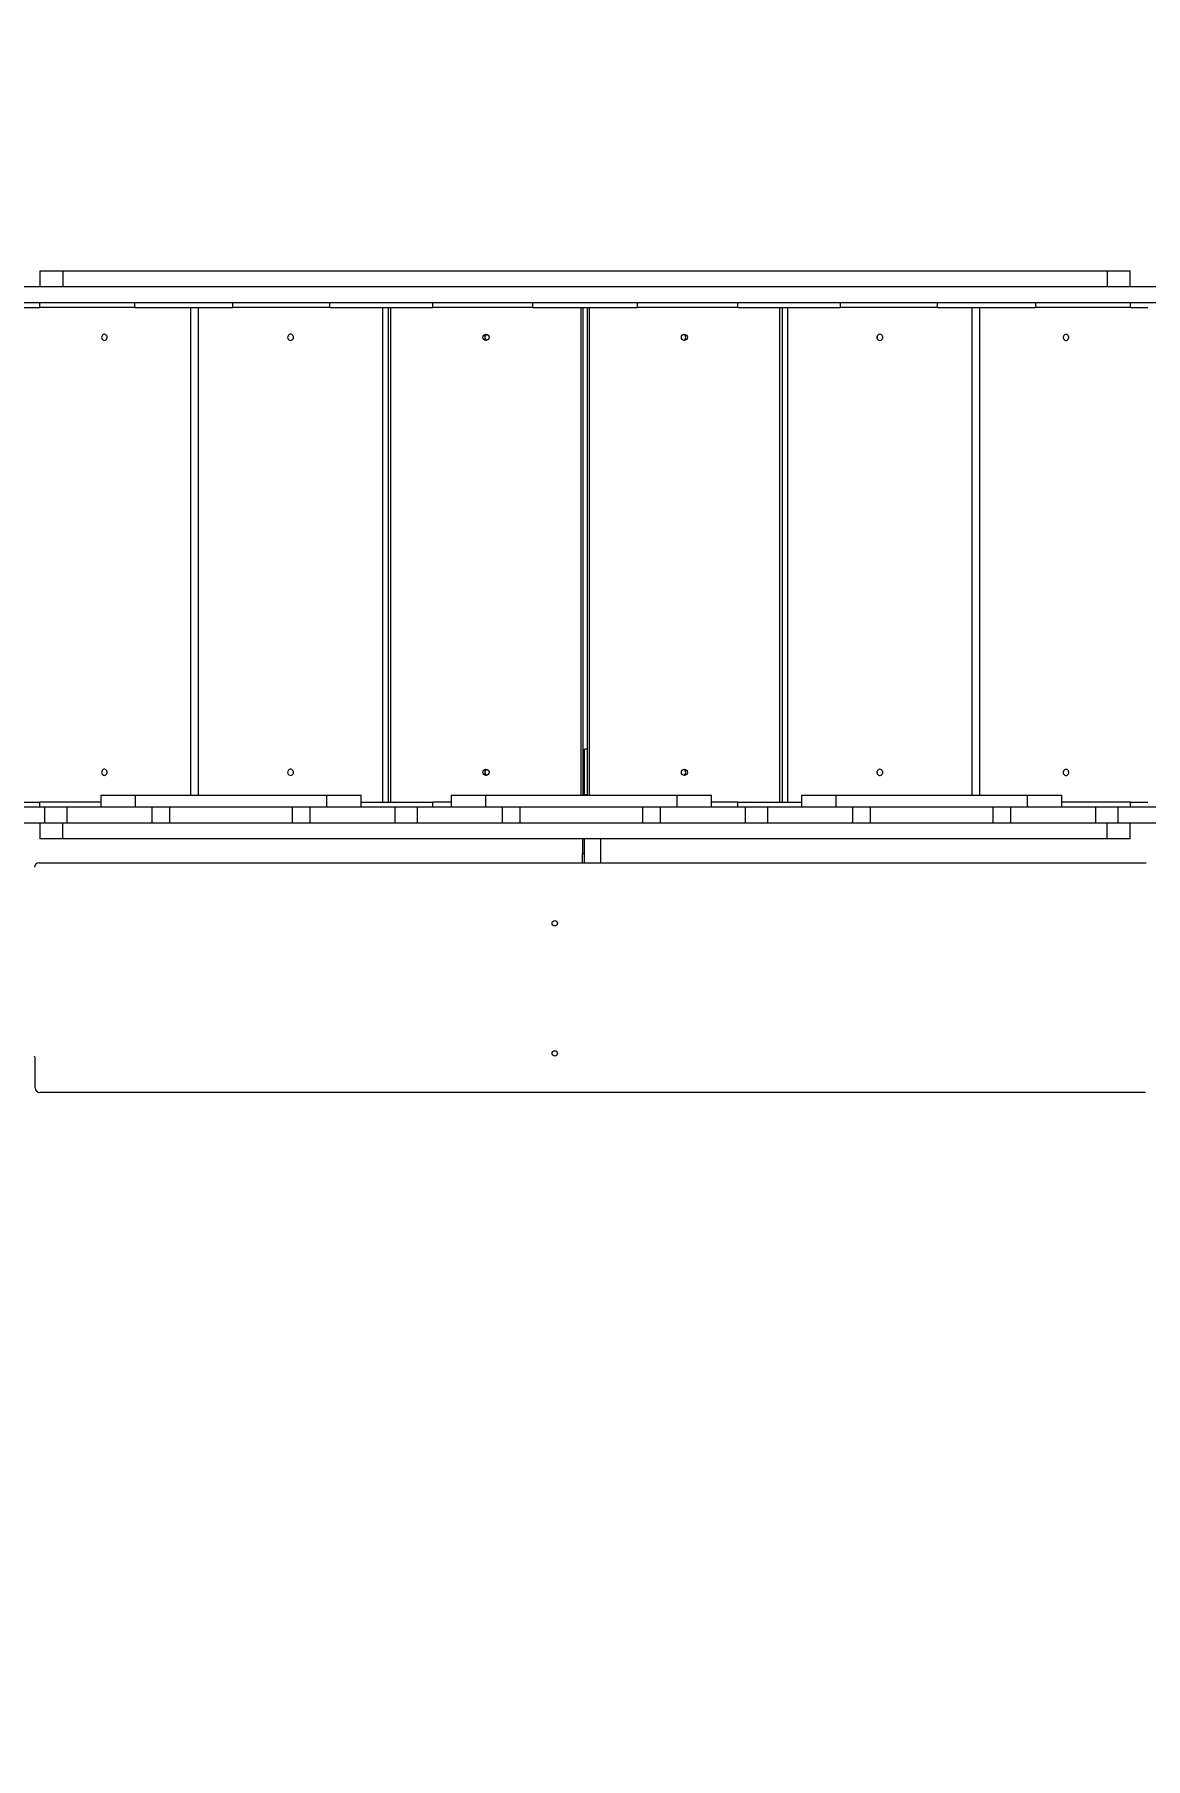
# Model space of a CAD drawing. Header units: millimetres. Extents: x -5785 to 6370, y -5702 to 4322.
# Drawn here: x -842 to 609, y -243 to 2008 of the extents above; entities that cross this region are included whole.
import ezdxf

# ---------------------------------------------------------------- set-up
doc = ezdxf.new("R2010")
doc.units = ezdxf.units.MM
for name, color, linetype in [('DIKOM_ОБЪЕКТ', 7, 'Continuous'), ('DIKOM_РАЗМЕР_ЗОНА', 7, 'Continuous'), ('DIKOM_РАЗМЕР_ОБЪЕКТА', 7, 'Continuous')]:
    doc.layers.add(name, color=color, linetype=linetype)
doc.styles.add('style1', font='arial.ttf', dxfattribs={"width": 0.8})
doc.dimstyles.new('1-50', dxfattribs={"dimtxt": 300, "dimasz": 200, "dimexe": 100, "dimexo": 0, "dimgap": 100, "dimtad": 1, "dimtxsty": 'style1', "dimcen": 200, "dimclrd": 7, "dimclre": 7, "dimclrt": 7, "dimadec": 1, "dimazin": 2, "dimtfac": 1, "dimtmove": 0, "dimatfit": 2, "dimfxl": 0, "dimlwd": 25, "dimlwe": 18, "dimarcsym": 0})

# ---------------------------------------------------------------- blocks, each defined once
blk = doc.blocks.new('*D10')
at = {"layer": 'Defpoints', "color": 0, "transparency": 16777216}
for p in [(3537.6, 1026.6), (-3784.6, -1373.4), (3537.6, -3958.5)]:
    blk.add_point(p, dxfattribs=at)
at = {"layer": 'DIKOM_РАЗМЕР_ОБЪЕКТА', "color": 7, "lineweight": 18, "transparency": 16777216}
for p, q in [((3537.6, 1026.6), (3537.6, -4058.5)), ((-3784.6, -1373.4), (-3784.6, -4058.5))]:
    blk.add_line(p, q, dxfattribs=at)
at = {"layer": 'DIKOM_РАЗМЕР_ОБЪЕКТА', "color": 7, "lineweight": 25, "transparency": 16777216}
blk.add_line((-3584.6, -3958.5), (3337.6, -3958.5), dxfattribs=at)
at = {"layer": 'DIKOM_РАЗМЕР_ОБЪЕКТА', "color": 7, "transparency": 16777216}
for points in [[(-3584.6, -3925.1), (-3584.6, -3991.8), (-3784.6, -3958.5)], [(3337.6, -3925.1), (3337.6, -3991.8), (3537.6, -3958.5)]]:
    blk.add_solid(points, dxfattribs=at)
at = {"layer": 'DIKOM_РАЗМЕР_ОБЪЕКТА', "color": 7, "transparency": 16777216, "insert": (54.7, -3705.2), "char_height": 300, "attachment_point": 5, "style": 'style1'}
blk.add_mtext('7300', dxfattribs=at)
blk = doc.blocks.new('*D11')
at = {"layer": 'Defpoints', "color": 0, "transparency": 16777216}
for p in [(1426.5, 2828.6), (-973.5, -2755.3), (4484.2, -2755.3)]:
    blk.add_point(p, dxfattribs=at)
at = {"layer": 'DIKOM_РАЗМЕР_ОБЪЕКТА', "color": 7, "lineweight": 18, "transparency": 16777216}
for p, q in [((1426.5, 2828.6), (4584.2, 2828.6)), ((-973.5, -2755.3), (4584.2, -2755.3))]:
    blk.add_line(p, q, dxfattribs=at)
at = {"layer": 'DIKOM_РАЗМЕР_ОБЪЕКТА', "color": 7, "lineweight": 25, "transparency": 16777216}
blk.add_line((4484.2, 2628.6), (4484.2, -2555.3), dxfattribs=at)
at = {"layer": 'DIKOM_РАЗМЕР_ОБЪЕКТА', "color": 7, "transparency": 16777216}
for points in [[(4450.8, 2628.6), (4517.5, 2628.6), (4484.2, 2828.6)], [(4450.8, -2555.3), (4517.5, -2555.3), (4484.2, -2755.3)]]:
    blk.add_solid(points, dxfattribs=at)
at = {"layer": 'DIKOM_РАЗМЕР_ОБЪЕКТА', "color": 7, "transparency": 16777216, "insert": (4231, -38.9), "char_height": 300, "attachment_point": 5, "rotation": 90, "style": 'style1'}
blk.add_mtext('5600', dxfattribs=at)
blk = doc.blocks.new('*D12')
at = {"layer": 'Defpoints', "color": 0, "transparency": 16777216}
for p in [(5537.6, 1304.2), (-5784.6, -573.4), (5537.6, -5602.2)]:
    blk.add_point(p, dxfattribs=at)
at = {"layer": 'DIKOM_РАЗМЕР_ЗОНА', "color": 7, "lineweight": 18, "transparency": 16777216}
for p, q in [((5537.6, 1304.2), (5537.6, -5702.2)), ((-5784.6, -573.4), (-5784.6, -5702.2))]:
    blk.add_line(p, q, dxfattribs=at)
at = {"layer": 'DIKOM_РАЗМЕР_ЗОНА', "color": 7, "lineweight": 25, "transparency": 16777216}
blk.add_line((-5584.6, -5602.2), (5337.6, -5602.2), dxfattribs=at)
at = {"layer": 'DIKOM_РАЗМЕР_ЗОНА', "color": 7, "transparency": 16777216}
for points in [[(-5584.6, -5568.9), (-5584.6, -5635.6), (-5784.6, -5602.2)], [(5337.6, -5568.9), (5337.6, -5635.6), (5537.6, -5602.2)]]:
    blk.add_solid(points, dxfattribs=at)
at = {"layer": 'DIKOM_РАЗМЕР_ЗОНА', "color": 7, "transparency": 16777216, "insert": (-41.5, -5349), "char_height": 300, "attachment_point": 5, "style": 'style1'}
blk.add_mtext('11300', dxfattribs=at)
blk = doc.blocks.new('*D13')
at = {"layer": 'Defpoints', "color": 0, "transparency": 16777216}
for p in [(630.3, 4321.7), (-1263.4, -4255.3), (6269.7, -4255.3)]:
    blk.add_point(p, dxfattribs=at)
at = {"layer": 'DIKOM_РАЗМЕР_ЗОНА', "color": 7, "lineweight": 18, "transparency": 16777216}
for p, q in [((630.3, 4321.7), (6369.7, 4321.7)), ((-1263.4, -4255.3), (6369.7, -4255.3))]:
    blk.add_line(p, q, dxfattribs=at)
at = {"layer": 'DIKOM_РАЗМЕР_ЗОНА', "color": 7, "lineweight": 25, "transparency": 16777216}
blk.add_line((6269.7, 4121.7), (6269.7, -4055.3), dxfattribs=at)
at = {"layer": 'DIKOM_РАЗМЕР_ЗОНА', "color": 7, "transparency": 16777216}
for points in [[(6236.3, 4121.7), (6303, 4121.7), (6269.7, 4321.7)], [(6236.3, -4055.3), (6303, -4055.3), (6269.7, -4255.3)]]:
    blk.add_solid(points, dxfattribs=at)
at = {"layer": 'DIKOM_РАЗМЕР_ЗОНА', "color": 7, "transparency": 16777216, "insert": (6016.5, 570.8), "char_height": 300, "attachment_point": 5, "rotation": 90, "style": 'style1'}
blk.add_mtext('8600', dxfattribs=at)

msp = doc.modelspace()

# ---------------------------------------------------------------- linework, layer by layer
at = {"layer": 'DIKOM_ОБЪЕКТ', "color": 7, "linetype": 'Continuous', "lineweight": 15}
for p, q in [((-835.617, 1699.585), (-835.617, 1678.585)), ((-835.617, 1699.585), (-805.448, 1699.585)), ((-805.448, 1699.585), (-805.448, 1678.585)), ((-805.448, 1699.585), (558.525, 1699.585)), ((558.525, 1699.585), (558.525, 1678.585)), ((558.525, 1699.585), (588.693, 1699.585)), ((588.693, 1678.585), (588.693, 1699.585)), ((626.538, 1678.585), (-873.462, 1678.585)), ((685.087, 1657.585), (-932.01, 1657.585)), ((-858.145, 1651.585), (-835.523, 1651.585)), ((-835.523, 1651.585), (-835.523, 1657.585)), ((-711.599, 1651.585), (-835.523, 1651.585)), ((-711.599, 1651.585), (-711.599, 1657.585)), ((-711.599, 1651.585), (-583.492, 1651.585)), ((-638.151, 1014.585), (-638.151, 1651.585)), ((-628.617, 1651.585), (-628.617, 1014.585)), ((-583.492, 1651.585), (-583.492, 1657.585)), ((-456.764, 1651.585), (-583.492, 1651.585)), ((-456.764, 1651.585), (-456.764, 1657.585)), ((-456.764, 1651.585), (-322.319, 1651.585)), ((-387.349, 1005.585), (-387.349, 1651.585)), ((-380.275, 1005.585), (-380.275, 1651.585)), ((-377.324, 1651.585), (-377.324, 1005.585)), ((-322.319, 1651.585), (-322.319, 1657.585)), ((-191.502, 1651.585), (-322.319, 1651.585)), ((-191.502, 1651.585), (-191.502, 1657.585)), ((-191.502, 1651.585), (-54.924, 1651.585)), ((-128.291, 1014.585), (-128.291, 1651.585)), ((-125.919, 1014.585), (-125.919, 1651.585)), ((-120.493, 1651.585), (-120.493, 1014.585)), ((-118.089, 1651.585), (-118.089, 1014.585)), ((-54.924, 1651.585), (-54.924, 1657.585)), ((75.889, 1651.585), (-54.924, 1651.585)), ((75.889, 1651.585), (75.889, 1657.585)), ((75.889, 1651.585), (210.327, 1651.585)), ((130.918, 1005.585), (130.918, 1651.585)), ((133.873, 1651.585), (133.873, 1005.585)), ((140.977, 1651.585), (140.977, 1005.585)), ((210.327, 1651.585), (210.327, 1657.585)), ((337.043, 1651.585), (210.327, 1651.585)), ((337.043, 1651.585), (337.043, 1657.585)), ((337.043, 1651.585), (465.135, 1651.585)), ((382.169, 1014.585), (382.169, 1651.585)), ((391.771, 1651.585), (391.771, 1014.585)), ((465.135, 1651.585), (465.135, 1657.585)), ((589.037, 1651.585), (465.135, 1651.585)), ((589.037, 1651.585), (589.037, 1657.585)), ((589.037, 1651.585), (611.371, 1651.585)), ((-120.493, 1074.752), (-123.962, 1074.752)), ((-123.962, 1015.645), (-123.962, 1074.752)), ((-755.962, 1014.585), (-755.962, 999.685)), ((-755.962, 1014.585), (-710.962, 1014.585)), ((-710.962, 1014.585), (-460.962, 1014.585)), ((-710.962, 1014.585), (-710.962, 999.685)), ((-460.962, 1014.585), (-415.962, 1014.585)), ((-460.962, 1014.585), (-460.962, 999.685)), ((-415.962, 999.685), (-415.962, 1014.585)), ((-298.462, 1014.585), (-298.462, 999.685)), ((-298.462, 1014.585), (-253.462, 1014.585)), ((-253.462, 1014.585), (-3.462, 1014.585)), ((-253.462, 1014.585), (-253.462, 999.685)), ((-123.962, 1014.585), (-123.962, 1015.645)), ((-123.962, 1015.645), (-120.493, 1015.645)), ((-3.462, 1014.585), (41.538, 1014.585)), ((-3.462, 1014.585), (-3.462, 999.685)), ((41.538, 999.685), (41.538, 1014.585)), ((159.038, 1014.585), (159.038, 999.685)), ((159.038, 1014.585), (204.038, 1014.585)), ((204.038, 1014.585), (454.038, 1014.585)), ((204.038, 1014.585), (204.038, 999.685)), ((454.038, 1014.585), (499.038, 1014.585)), ((454.038, 1014.585), (454.038, 999.685)), ((499.038, 999.685), (499.038, 1014.585)), ((-951.314, 999.585), (-829.379, 999.585)), ((-858.145, 1005.585), (-835.523, 1005.585)), ((-844.046, 999.685), (-785.377, 999.685)), ((-755.962, 1005.585), (-835.523, 1005.585)), ((-835.523, 999.685), (-835.523, 1005.585)), ((-829.379, 999.585), (-829.379, 978.585)), ((-829.379, 999.585), (-800.045, 999.585)), ((-800.045, 999.585), (-800.045, 978.585)), ((-800.045, 999.585), (-689.253, 999.585)), ((-785.377, 999.685), (-785.377, 999.585)), ((-785.377, 999.685), (-693.198, 999.685)), ((-693.198, 999.685), (-693.198, 999.585)), ((-693.198, 999.685), (-685.962, 999.685)), ((-689.253, 999.585), (-689.253, 978.585)), ((-689.253, 999.585), (-665.962, 999.585)), ((-685.962, 999.685), (-685.962, 999.585)), ((-665.962, 999.585), (-665.962, 978.585)), ((-665.962, 999.585), (-505.962, 999.585)), ((-505.962, 999.585), (-505.962, 978.585)), ((-505.962, 999.585), (-482.67, 999.585)), ((-485.962, 999.685), (-485.962, 999.585)), ((-485.962, 999.685), (-478.726, 999.685)), ((-482.67, 999.585), (-482.67, 978.585)), ((-482.67, 999.585), (-371.879, 999.585)), ((-478.726, 999.685), (-478.726, 999.585)), ((-478.726, 999.685), (-386.546, 999.685)), ((-415.962, 1005.585), (-322.319, 1005.585)), ((-386.546, 999.685), (-386.546, 999.585)), ((-386.546, 999.685), (-327.878, 999.685)), ((-371.879, 999.585), (-371.879, 978.585)), ((-371.879, 999.585), (-342.545, 999.585)), ((-342.545, 999.585), (-342.545, 978.585)), ((-342.545, 999.585), (-231.753, 999.585)), ((-327.878, 999.685), (-327.878, 999.585)), ((-327.878, 999.685), (-235.698, 999.685)), ((-298.462, 1005.585), (-322.319, 1005.585)), ((-322.319, 999.685), (-322.319, 1005.585)), ((-235.698, 999.685), (-235.698, 999.585)), ((-235.698, 999.685), (-228.462, 999.685)), ((-231.753, 999.585), (-231.753, 978.585)), ((-231.753, 999.585), (-208.462, 999.585)), ((-228.462, 999.685), (-228.462, 999.585)), ((-208.462, 999.585), (-208.462, 978.585)), ((-208.462, 999.585), (-48.462, 999.585)), ((-48.462, 999.585), (-48.462, 978.585)), ((-48.462, 999.585), (-25.17, 999.585)), ((-28.462, 999.685), (-28.462, 999.585)), ((-28.462, 999.685), (-21.226, 999.685)), ((-25.17, 999.585), (-25.17, 978.585)), ((-25.17, 999.585), (85.621, 999.585)), ((-21.226, 999.685), (-21.226, 999.585)), ((-21.226, 999.685), (70.954, 999.685)), ((75.889, 1005.585), (41.538, 1005.585)), ((70.954, 999.685), (70.954, 999.585)), ((70.954, 999.685), (129.623, 999.685)), ((75.889, 1005.585), (159.038, 1005.585)), ((75.889, 999.685), (75.889, 1005.585)), ((85.621, 999.585), (85.621, 978.585)), ((85.621, 999.585), (114.955, 999.585)), ((114.955, 999.585), (114.955, 978.585)), ((114.955, 999.585), (225.747, 999.585)), ((129.623, 999.685), (129.623, 999.585)), ((129.623, 999.685), (221.802, 999.685)), ((221.802, 999.685), (221.802, 999.585)), ((221.802, 999.685), (229.038, 999.685)), ((225.747, 999.585), (225.747, 978.585)), ((225.747, 999.585), (249.038, 999.585)), ((229.038, 999.685), (229.038, 999.585)), ((249.038, 999.585), (249.038, 978.585)), ((249.038, 999.585), (409.038, 999.585)), ((409.038, 999.585), (409.038, 978.585)), ((409.038, 999.585), (432.33, 999.585)), ((429.038, 999.685), (429.038, 999.585)), ((429.038, 999.685), (436.274, 999.685)), ((432.33, 999.585), (432.33, 978.585)), ((432.33, 999.585), (543.121, 999.585)), ((436.274, 999.685), (436.274, 999.585)), ((436.274, 999.685), (528.454, 999.685)), ((589.037, 1005.585), (499.038, 1005.585)), ((528.454, 999.685), (528.454, 999.585)), ((528.454, 999.685), (587.123, 999.685)), ((543.121, 999.585), (543.121, 978.585)), ((543.121, 999.585), (572.455, 999.585)), ((572.455, 999.585), (572.455, 978.585)), ((572.455, 999.585), (694.391, 999.585)), ((587.123, 999.685), (587.123, 999.585)), ((587.123, 999.685), (679.302, 999.685)), ((589.037, 1005.585), (611.371, 1005.585)), ((589.037, 999.685), (589.037, 1005.585)), ((-951.314, 978.585), (-829.379, 978.585)), ((-835.617, 978.585), (-835.617, 957.585)), ((-829.379, 978.585), (-800.045, 978.585)), ((-805.448, 957.585), (-805.448, 978.585)), ((-800.045, 978.585), (-689.253, 978.585)), ((-689.253, 978.585), (-665.962, 978.585)), ((-665.962, 978.585), (-505.962, 978.585)), ((-505.962, 978.585), (-482.67, 978.585)), ((-482.67, 978.585), (-371.879, 978.585)), ((-371.879, 978.585), (-342.545, 978.585)), ((-342.545, 978.585), (-231.753, 978.585)), ((-231.753, 978.585), (-208.462, 978.585)), ((-208.462, 978.585), (-48.462, 978.585)), ((-48.462, 978.585), (-25.17, 978.585)), ((-25.17, 978.585), (85.621, 978.585)), ((85.621, 978.585), (114.955, 978.585)), ((114.955, 978.585), (225.747, 978.585)), ((225.747, 978.585), (249.038, 978.585)), ((249.038, 978.585), (409.038, 978.585)), ((409.038, 978.585), (432.33, 978.585)), ((432.33, 978.585), (543.121, 978.585)), ((543.121, 978.585), (572.455, 978.585)), ((558.525, 957.585), (558.525, 978.585)), ((572.455, 978.585), (694.391, 978.585)), ((588.693, 957.585), (588.693, 978.585)), ((-805.448, 957.585), (-835.617, 957.585)), ((558.525, 957.585), (-805.448, 957.585)), ((-126.962, 957.585), (-126.962, 938.585)), ((-123.962, 926.585), (-123.962, 957.585)), ((-102.962, 926.585), (-102.962, 957.585)), ((588.693, 957.585), (558.525, 957.585)), ((-836.462, 926.585), (609.538, 926.585)), ((-126.962, 938.585), (-123.962, 938.585)), ((-126.962, 926.585), (-126.962, 938.585)), ((-841.462, 632.585), (-841.462, 670.585)), ((608.538, 626.585), (-835.462, 626.585))]:
    msp.add_line(p, q, dxfattribs=at)
at = {"layer": 'DIKOM_ОБЪЕКТ', "color": 7, "linetype": 'Continuous', "lineweight": 15, "flags": 128}
for points in [[(-751.128, 1608.585), (-750.062, 1608.763), (-749.091, 1609.28), (-748.301, 1610.091), (-747.762, 1611.124), (-747.523, 1612.286), (-747.603, 1613.475), (-747.997, 1614.585), (-748.669, 1615.517), (-749.559, 1616.189), (-750.589, 1616.54), (-751.667, 1616.54), (-752.696, 1616.189), (-753.587, 1615.517), (-754.259, 1614.585), (-754.652, 1613.475), (-754.733, 1612.286), (-754.493, 1611.124), (-753.954, 1610.091), (-753.164, 1609.28), (-752.193, 1608.763), (-751.128, 1608.585)], [(-507.983, 1608.585), (-506.845, 1608.763), (-505.808, 1609.28), (-504.964, 1610.091), (-504.389, 1611.124), (-504.133, 1612.286), (-504.219, 1613.475), (-504.639, 1614.585), (-505.357, 1615.517), (-506.308, 1616.189), (-507.407, 1616.54), (-508.558, 1616.54), (-509.657, 1616.189), (-510.608, 1615.517), (-511.326, 1614.585), (-511.746, 1613.475), (-511.832, 1612.286), (-511.576, 1611.124), (-511.001, 1610.091), (-510.157, 1609.28), (-509.12, 1608.763), (-507.983, 1608.585)], [(261.573, 1616.585), (260.435, 1616.407), (259.399, 1615.89), (258.556, 1615.079), (257.981, 1614.046), (257.725, 1612.884), (257.811, 1611.695), (258.231, 1610.585), (258.948, 1609.653), (259.899, 1608.981), (260.998, 1608.63), (262.148, 1608.63), (263.247, 1608.981), (264.198, 1609.653), (264.915, 1610.585), (265.335, 1611.695), (265.421, 1612.884), (265.165, 1614.046), (264.59, 1615.079), (263.747, 1615.89), (262.71, 1616.407), (261.573, 1616.585)], [(504.686, 1616.585), (503.621, 1616.407), (502.65, 1615.89), (501.861, 1615.079), (501.322, 1614.046), (501.082, 1612.884), (501.163, 1611.695), (501.556, 1610.585), (502.228, 1609.653), (503.118, 1608.981), (504.147, 1608.63), (505.224, 1608.63), (506.253, 1608.981), (507.143, 1609.653), (507.815, 1610.585), (508.208, 1611.695), (508.289, 1612.884), (508.049, 1614.046), (507.51, 1615.079), (506.721, 1615.89), (505.751, 1616.407), (504.686, 1616.585)], [(-751.128, 1040.585), (-750.062, 1040.763), (-749.091, 1041.28), (-748.301, 1042.091), (-747.762, 1043.124), (-747.523, 1044.286), (-747.603, 1045.475), (-747.997, 1046.585), (-748.669, 1047.517), (-749.559, 1048.189), (-750.589, 1048.54), (-751.667, 1048.54), (-752.696, 1048.189), (-753.587, 1047.517), (-754.259, 1046.585), (-754.652, 1045.475), (-754.733, 1044.286), (-754.493, 1043.124), (-753.954, 1042.091), (-753.164, 1041.28), (-752.193, 1040.763), (-751.128, 1040.585)], [(-507.983, 1040.585), (-506.845, 1040.763), (-505.808, 1041.28), (-504.964, 1042.091), (-504.389, 1043.124), (-504.133, 1044.286), (-504.219, 1045.475), (-504.639, 1046.585), (-505.357, 1047.517), (-506.308, 1048.189), (-507.407, 1048.54), (-508.558, 1048.54), (-509.657, 1048.189), (-510.608, 1047.517), (-511.326, 1046.585), (-511.746, 1045.475), (-511.832, 1044.286), (-511.576, 1043.124), (-511.001, 1042.091), (-510.157, 1041.28), (-509.12, 1040.763), (-507.983, 1040.585)], [(261.573, 1048.585), (260.435, 1048.407), (259.399, 1047.89), (258.556, 1047.079), (257.981, 1046.046), (257.725, 1044.884), (257.811, 1043.695), (258.231, 1042.585), (258.948, 1041.653), (259.899, 1040.981), (260.998, 1040.63), (262.148, 1040.63), (263.247, 1040.981), (264.198, 1041.653), (264.915, 1042.585), (265.335, 1043.695), (265.421, 1044.884), (265.165, 1046.046), (264.59, 1047.079), (263.747, 1047.89), (262.71, 1048.407), (261.573, 1048.585)], [(504.686, 1048.585), (503.621, 1048.407), (502.65, 1047.89), (501.861, 1047.079), (501.322, 1046.046), (501.082, 1044.884), (501.163, 1043.695), (501.556, 1042.585), (502.228, 1041.653), (503.118, 1040.981), (504.147, 1040.63), (505.224, 1040.63), (506.253, 1040.981), (507.143, 1041.653), (507.815, 1042.585), (508.208, 1043.695), (508.289, 1044.884), (508.049, 1046.046), (507.51, 1047.079), (506.721, 1047.89), (505.751, 1048.407), (504.686, 1048.585)]]:
    msp.add_lwpolyline(points, dxfattribs=at)
at = {"layer": 'DIKOM_ОБЪЕКТ', "color": 7, "linetype": 'Continuous', "lineweight": 15}
for centre, radius in [((-252.804, 1612.574), 3.989), ((6.411, 1612.596), 3.989), ((-252.804, 1044.574), 3.989), ((6.411, 1044.596), 3.989), ((-162.962, 847.585), 3.5), ((-162.962, 677.585), 3.5)]:
    msp.add_circle(centre, radius, dxfattribs=at)
for centre, radius, start, end in [((-500.641, 1612.585), 4.129, 157.155706, 202.844294), ((-250.418, 1612.585), 4.004, 107.491657, 252.508343), ((3.993, 1612.585), 4.004, 287.73397, 72.26603), ((254.197, 1612.585), 4.131, 337.758315, 22.241685), ((-500.641, 1044.585), 4.129, 157.15567, 202.84433), ((-250.418, 1044.585), 4.004, 107.491664, 252.508336), ((3.993, 1044.585), 4.004, 287.733978, 72.266022), ((254.197, 1044.585), 4.131, 337.758451, 22.241549), ((-836.462, 920.585), 6, 90, 180), ((-847.462, 670.585), 6, 0, 33.55731), ((-835.462, 632.585), 6, 180, 270)]:
    msp.add_arc(centre, radius, start, end, dxfattribs=at)

# ---------------------------------------------------------------- dimensions: what is measured, and where the dimension line sits
at = {"layer": 'DIKOM_РАЗМЕР_ЗОНА'}
dim = msp.add_linear_dim(base=(6269.661, -4255.296), p1=(630.306, 4321.695), p2=(-1263.431, -4255.296), angle=90, text='8600', dimstyle='1-50', dxfattribs=at)
dim.commit()
dim.dimension.update_dxf_attribs({"geometry": '*D13', "text_midpoint": (6269.661, 570.811), "dimtype": 160})
dim = msp.add_linear_dim(base=(5537.647, -5602.229), p1=(-5784.57, -573.415), p2=(5537.647, 1304.242), text='11300', dimstyle='1-50', dxfattribs=at)
dim.commit()
dim.dimension.update_dxf_attribs({"geometry": '*D12', "text_midpoint": (-41.466, -5602.229), "dimtype": 160})
at = {"layer": 'DIKOM_РАЗМЕР_ОБЪЕКТА'}
dim = msp.add_linear_dim(base=(4484.16, -2755.296), p1=(1426.538, 2828.585), p2=(-973.462, -2755.296), angle=90, text='5600', dimstyle='1-50', dxfattribs=at)
dim.commit()
dim.dimension.update_dxf_attribs({"geometry": '*D11', "text_midpoint": (4484.16, -38.908), "dimtype": 160})
dim = msp.add_linear_dim(base=(3537.647, -3958.466), p1=(-3784.57, -1373.415), p2=(3537.647, 1026.585), text='7300', dimstyle='1-50', dxfattribs=at)
dim.commit()
dim.dimension.update_dxf_attribs({"geometry": '*D10', "text_midpoint": (54.693, -3958.466), "dimtype": 160})

doc.saveas('drawing.dxf')
